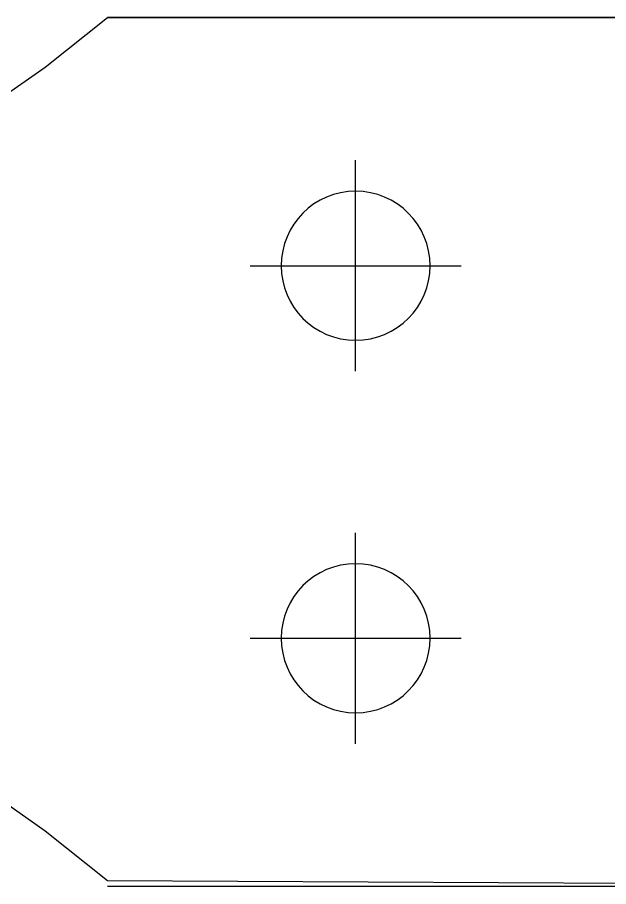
# Model space of a CAD drawing. Extents: x -668440 to 1010955, y -1678500 to 210463.
# Drawn here: x -630224 to -629271, y -1045013 to -1043613 of the extents above; entities that cross this region are included whole.
import ezdxf

# ---------------------------------------------------------------- set-up
doc = ezdxf.new("R2010")
doc.units = 0
doc.header["$MEASUREMENT"] = 0
doc.layers.get('0').update_dxf_attribs({"color": 3, "linetype": 'CONTINUOUS'})
for name, color, linetype in [('BOLT', 4, 'CONTINUOUS'), ('C400-N19-6M22_d', 7, 'CONTINUOUS'), ('chole', 7, 'CONTINUOUS'), ('cwr_d', 7, 'CONTINUOUS')]:
    doc.layers.add(name, color=color, linetype=linetype)

# ---------------------------------------------------------------- blocks, each defined once
blk = doc.blocks.new('剛接合部C1Y')
at = {"layer": 'BOLT'}
for p, q in [((-230037.77238, -409043.07507), (-230037.77238, -409009.07507)), ((-230054.77238, -409026.07507), (-230020.77238, -409026.07507)), ((-230037.77238, -409103.07507), (-230037.77238, -409069.07507)), ((-230054.77238, -409086.07507), (-230020.77238, -409086.07507))]:
    blk.add_line(p, q, dxfattribs=at)
at = {"layer": 'C400-N19-6M22_d'}
for p, q in [((-230087.77238, -408994.07507), (-230077.77238, -408986.07507)), ((-229877.77238, -408986.07507), (-230077.77238, -408986.07507)), ((-230096.77238, -409000.37507), (-230087.77238, -408994.07507)), ((-230096.77238, -409110.77507), (-230087.77238, -409117.07507)), ((-230087.77238, -409117.07507), (-230077.77238, -409125.07507)), ((-230077.77238, -409125.07507), (-229877.77238, -409126.07507))]:
    blk.add_line(p, q, dxfattribs=at)
at = {"layer": 'C400-N19-6M22_d', "extrusion": (0, 6.12323e-17, -1)}
for centre in [(230037.77238, -409026.07507), (230037.77238, -409086.07507)]:
    blk.add_circle(centre, 12, dxfattribs=at)
at = {"layer": 'chole', "extrusion": (0, 6.12323e-17, -1)}
for centre in [(230037.77238, -409026.07507), (230037.77238, -409086.07507)]:
    blk.add_circle(centre, 12, dxfattribs=at)
at = {"layer": 'cwr_d'}
for p, q in [((-230077.77238, -408986.07507), (-229877.77238, -408986.07507)), ((-229877.77238, -409126.07507), (-230077.77238, -409126.07507))]:
    blk.add_line(p, q, dxfattribs=at)
at = {"layer": 'cwr_d', "extrusion": (0, 6.12323e-17, -1)}
for centre in [(230037.77238, -409026.07507), (230037.77238, -409086.07507)]:
    blk.add_circle(centre, 12, dxfattribs=at)

msp = doc.modelspace()

# ---------------------------------------------------------------- block references
at = {"xscale": 10, "yscale": 10, "zscale": 10}
msp.add_blockref('剛接合部C1Y', (1670698.6842, 3046247.35843, 5600), dxfattribs=at)

doc.saveas('drawing.dxf')
